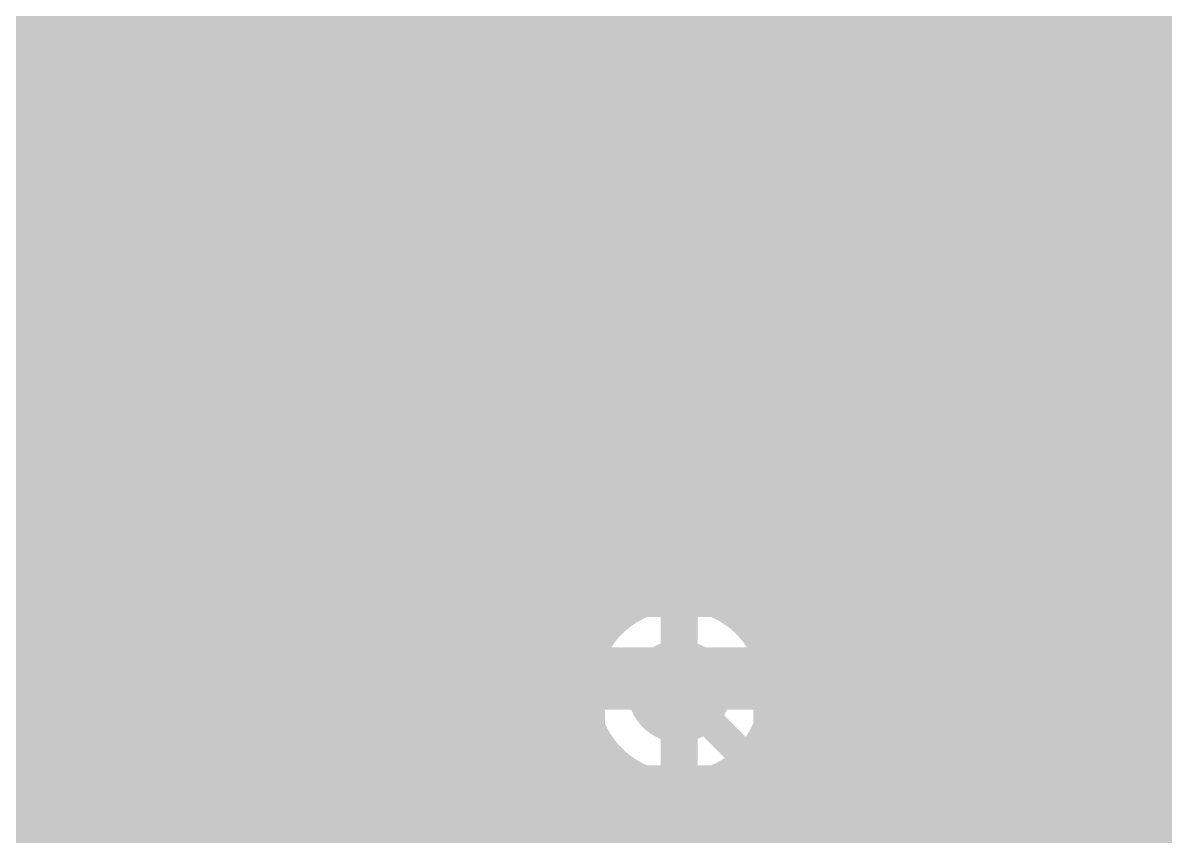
# Model space of a CAD drawing. Extents: x -7 to 100, y -42 to 30.
# Drawn here: x 36.02 to 43.84, y 10.06 to 15.63 of the extents above; entities that cross this region are included whole.
import ezdxf

# ---------------------------------------------------------------- set-up
doc = ezdxf.new("R2010")
doc.units = 0
doc.header["$MEASUREMENT"] = 0
doc.layers.get('0').update_dxf_attribs({"linetype": 'CONTINUOUS'})
for name, color, linetype in [('22-315-0_BOT', 7, 'CONTINUOUS'), ('22-315-0_DRD', 7, 'CONTINUOUS'), ('22-315-0_GND', 6, 'CONTINUOUS'), ('22-315-0_IN1', 4, 'CONTINUOUS'), ('22-315-0_SMB', 3, 'CONTINUOUS'), ('22-315-0_SMT', 5, 'CONTINUOUS'), ('22-315-0_SPB', 10, 'CONTINUOUS'), ('22-315-0_SPT', 14, 'CONTINUOUS'), ('22-315-0_SSB', 9, 'CONTINUOUS'), ('22-315-0_SST', 12, 'CONTINUOUS'), ('22-315-0_TOP', 11, 'CONTINUOUS'), ('THRUHOLE_TAP', 15, 'CONTINUOUS')]:
    doc.layers.add(name, color=color, linetype=linetype)

# ---------------------------------------------------------------- blocks, each defined once
blk = doc.blocks.new('RECTANGLE_8')
blk.add_solid([(0.4826, 0.4064), (0.4826, -0.4064), (-0.4826, 0.4064), (-0.4826, -0.4064)])
blk = doc.blocks.new('ROUND_43')
at = {"const_width": 1.016}
blk.add_lwpolyline([(-0.508, 0, 1), (0.508, 0, 1)], format="xyb", close=True, dxfattribs=at)
blk = doc.blocks.new('ROUND_56')
at = {"const_width": 0.35052}
blk.add_lwpolyline([(-0.17526, 0, 1), (0.17526, 0, 1)], format="xyb", close=True, dxfattribs=at)
blk = doc.blocks.new('RECTANGLE_64')
blk.add_solid([(1.30048, 0.6477), (1.30048, -0.6477), (-1.30048, 0.6477), (-1.30048, -0.6477)])
blk = doc.blocks.new('ROUND_65')
at = {"const_width": 0.35052}
blk.add_lwpolyline([(-0.17526, 0, 1), (0.17526, 0, 1)], format="xyb", close=True, dxfattribs=at)
blk = doc.blocks.new('ROUND_78')
at = {"const_width": 1.397}
blk.add_lwpolyline([(-0.6985, 0, 1), (0.6985, 0, 1)], format="xyb", close=True, dxfattribs=at)
blk = doc.blocks.new('ROUND_81')
at = {"const_width": 0.0635}
blk.add_lwpolyline([(-0.03175, 0, 1), (0.03175, 0, 1)], format="xyb", close=True, dxfattribs=at)
blk = doc.blocks.new('RECTANGLE_2')
blk.add_solid([(0.63627, 0.51308), (0.63627, -0.51308), (-0.63627, 0.51308), (-0.63627, -0.51308)])
blk = doc.blocks.new('ROUND_83')
at = {"const_width": 0.10033}
blk.add_lwpolyline([(-0.050164, 0, 1), (0.050164, 0, 1)], format="xyb", close=True, dxfattribs=at)
blk = doc.blocks.new('ROUND_85')
at = {"const_width": 0.54991}
blk.add_lwpolyline([(-0.274954, 0, 1), (0.274954, 0, 1)], format="xyb", close=True, dxfattribs=at)

msp = doc.modelspace()

# ---------------------------------------------------------------- linework, layer by layer
at = {"layer": '22-315-0_BOT'}
for points, const_width in [([(37.6936, 20.9296), (37.6936, 14.87424)], 0.254), ([(39.37, 12.954), (39.37, 13.335), (41.783, 15.748), (41.783, 17.907), (42.418, 18.542), (44.831, 18.542), (45.339, 18.034), (45.339, 16.764), (46.609, 15.494), (49.657, 15.494), (50.8, 16.637)], 0.635), ([(37.73932, 17.2339), (37.73932, 15.2781)], 0.254), ([(43.18, 17.018), (43.18, 15.367), (41.91, 14.097), (41.91, 14.0462)], 0.2032), ([(44.196, 17.018), (43.815, 16.637), (43.815, 14.0462)], 0.2032), ([(37.465, 16.69796), (37.465, 15.09776)], 0.254), ([(37.2364, 16.29156), (37.2364, 15.45844)], 0.254), ([(39.37, 15.2781), (39.37, 16.256)], 0.254), ([(37.0078, 16.07058), (37.0078, 15.67688)], 0.254), ([(37.73932, 15.6972), (36.9824, 15.6972)], 0.254), ([(37.73932, 15.4686), (37.22624, 15.4686)], 0.254), ([(40.39362, 15.24), (37.38118, 15.24)], 0.254), ([(40.43172, 15.2781), (37.73932, 15.2781)], 0.254), ([(37.9222, 15.2781), (37.9222, 14.64564)], 0.254), ([(38.1508, 15.2781), (38.1508, 14.41704)], 0.254), ([(38.3794, 15.2781), (38.3794, 14.18844)], 0.254), ([(38.608, 15.2781), (38.608, 13.95984)], 0.254), ([(38.8366, 15.2781), (38.8366, 13.9319)], 0.254), ([(39.0652, 15.2781), (39.0652, 13.9319)], 0.254), ([(40.43172, 15.2781), (39.08552, 13.9319)], 0.254), ([(39.2938, 15.2781), (39.2938, 14.13764)], 0.254), ([(39.5224, 15.2781), (39.5224, 14.36624)], 0.254), ([(39.751, 15.2781), (39.751, 14.59484)], 0.254), ([(39.9796, 15.2781), (39.9796, 14.82344)], 0.254), ([(40.2082, 15.2781), (40.2082, 15.05204)], 0.254), ([(37.52342, 15.04442), (38.63594, 13.9319)], 0.254), ([(40.16502, 15.0114), (37.55644, 15.0114)], 0.254), ([(39.37, 12.954), (38.735, 12.954), (37.084, 14.605), (36.195, 14.605), (35.4838, 13.8938), (33.655, 13.8938)], 0.635), ([(39.93642, 14.7828), (37.78504, 14.7828)], 0.254), ([(43.0022, 14.61516), (42.7228, 14.33576)], 0.254), ([(43.0022, 14.61516), (43.0022, 13.3604)], 0.254), ([(39.70782, 14.5542), (38.01364, 14.5542)], 0.254), ([(43.0022, 14.5542), (42.94124, 14.5542)], 0.254), ([(42.9514, 14.56436), (42.9514, 10.5664)], 0.254), ([(39.47922, 14.3256), (38.24224, 14.3256)], 0.254), ([(42.7228, 14.33576), (42.7228, 10.5664)], 0.254), ([(42.7228, 14.33576), (42.7228, 13.3604)], 0.254), ([(43.0022, 14.3256), (42.7228, 14.3256)], 0.254), ([(39.25062, 14.097), (38.47084, 14.097)], 0.254), ([(40.513, 11.049), (41.402, 10.16), (44.45, 10.16), (44.958, 10.668), (44.958, 11.684), (45.339, 12.065), (49.022, 12.065), (49.657, 12.7), (49.657, 13.335), (50.419, 14.097), (53.34, 14.097), (53.975, 13.462), (56.007, 13.462), (56.261, 13.716)], 0.2032), ([(43.0022, 14.097), (42.7228, 14.097)], 0.254), ([(39.08552, 13.9319), (38.63594, 13.9319)], 0.254), ([(43.0022, 13.8684), (42.7228, 13.8684)], 0.254), ([(37.15004, 13.65758), (37.73932, 13.0683)], 0.254), ([(37.16782, 13.6398), (37.13226, 13.6398)], 0.254), ([(37.2364, 13.57122), (37.2364, 9.5758)], 0.254), ([(43.0022, 13.6398), (42.7228, 13.6398)], 0.254), ([(37.0078, 13.53058), (37.0078, 9.5758)], 0.254), ([(36.7792, 13.39088), (36.7792, 9.5758)], 0.254), ([(37.39642, 13.4112), (36.8173, 13.4112)], 0.254), ([(37.465, 13.34262), (37.465, 9.5758)], 0.254), ([(43.0022, 13.4112), (42.7228, 13.4112)], 0.254), ([(43.0022, 13.3604), (43.0022, 13.3096)], 0.254), ([(36.0934, 13.26134), (36.0934, 9.5758)], 0.254), ([(36.322, 13.26388), (36.322, 9.5758)], 0.254), ([(36.5506, 13.30706), (36.5506, 9.5758)], 0.254), ([(42.7228, 13.3096), (42.7228, 11.8872)], 0.254), ([(43.0022, 13.3096), (43.0022, 11.8872)], 0.254), ([(37.62502, 13.1826), (34.4678, 13.1826)], 0.254), ([(43.0022, 13.1826), (42.7228, 13.1826)], 0.254), ([(37.6936, 13.11402), (37.6936, 9.5758)], 0.254), ([(39.37, 12.954), (39.497, 12.827), (39.497, 9.017), (39.497, 1.651)], 0.635), ([(39.37, 12.954), (39.497, 12.827), (39.497, 9.017), (47.879, 9.017), (48.895, 10.033), (54.102, 10.033), (54.864, 10.795), (54.864, 11.303), (55.372, 11.811), (66.929, 11.811), (68.58, 10.16)], 0.635), ([(41.91, 12.6238), (39.7002, 12.6238), (39.497, 12.827), (39.37, 12.954)], 0.635), ([(37.73932, 13.0683), (37.73932, 11.9761)], 0.254), ([(37.73932, 12.954), (25.5778, 12.954)], 0.254), ([(43.0022, 12.954), (42.7228, 12.954)], 0.254), ([(37.73932, 12.7254), (25.5778, 12.7254)], 0.254), ([(43.0022, 12.7254), (42.7228, 12.7254)], 0.254), ([(43.8912, 12.6238), (43.8912, 11.2268), (44.196, 10.922)], 0.381), ([(43.815, 12.6238), (43.8912, 12.6238)], 0.2032), ([(37.73932, 12.4968), (25.5778, 12.4968)], 0.254), ([(43.0022, 12.4968), (42.7228, 12.4968)], 0.254), ([(37.73932, 12.2682), (25.5778, 12.2682)], 0.254), ([(43.0022, 12.2682), (42.7228, 12.2682)], 0.254), ([(37.73932, 12.0396), (25.5778, 12.0396)], 0.254), ([(43.0022, 12.0396), (42.7228, 12.0396)], 0.254), ([(38.8747, 11.9761), (37.73932, 11.9761)], 0.254), ([(37.9222, 11.9761), (37.9222, 9.5758)], 0.254), ([(38.1508, 11.9761), (38.1508, 9.5377)], 0.254), ([(38.3794, 11.9761), (38.3794, 9.28878)], 0.254), ([(38.608, 11.9761), (38.608, 1.0922)], 0.254), ([(38.8366, 11.9761), (38.8366, 1.81102)], 0.254), ([(38.8747, 11.9761), (38.8747, 9.017)], 0.254), ([(40.1193, 11.9761), (40.1193, 11.60272)], 0.254), ([(40.1193, 11.9761), (40.1193, 11.60272)], 0.254), ([(41.00068, 11.9761), (40.1193, 11.9761)], 0.254), ([(40.2082, 11.9761), (40.2082, 11.65606)], 0.254), ([(40.4368, 11.9761), (40.4368, 11.72464)], 0.254), ([(40.6654, 11.9761), (40.6654, 11.71194)], 0.254), ([(40.894, 11.9761), (40.894, 11.61288)], 0.254), ([(41.00068, 12.0015), (41.00068, 11.9761)], 0.254), ([(41.0972, 12.0015), (41.00068, 12.0015)], 0.254), ([(41.0972, 12.0015), (41.0972, 11.8872)], 0.254), ([(42.7228, 11.8872), (41.0972, 11.8872)], 0.254), ([(41.1226, 11.8872), (41.1226, 11.34872)], 0.254), ([(41.3512, 11.8872), (41.3512, 10.78484)], 0.254), ([(41.5798, 11.8872), (41.5798, 10.5664)], 0.254), ([(41.8084, 11.8872), (41.8084, 10.5664)], 0.254), ([(42.037, 11.8872), (42.037, 10.5664)], 0.254), ([(42.2656, 11.8872), (42.2656, 10.5664)], 0.254), ([(42.4942, 11.8872), (42.4942, 10.5664)], 0.254), ([(43.3959, 11.8872), (43.0022, 11.8872)], 0.254), ([(43.18, 11.8872), (43.18, 10.5664)], 0.254), ([(43.3959, 11.8872), (43.3959, 11.2268)], 0.254), ([(43.4086, 11.8872), (43.4086, 11.33856)], 0.254), ([(38.8747, 11.811), (35.7378, 11.811)], 0.254), ([(43.3959, 11.811), (40.1193, 11.811)], 0.254), ([(38.8747, 11.5824), (35.7378, 11.5824)], 0.254), ([(43.3959, 11.5824), (40.93464, 11.5824)], 0.254), ([(38.8747, 11.3538), (35.7378, 11.3538)], 0.254), ([(43.3959, 11.3538), (41.12006, 11.3538)], 0.254), ([(38.8747, 11.1252), (35.7378, 11.1252)], 0.254), ([(43.40606, 11.1252), (41.18864, 11.1252)], 0.254), ([(43.4086, 11.11504), (43.4086, 10.5664)], 0.254), ([(41.1861, 10.94994), (41.56964, 10.5664)], 0.254), ([(38.8747, 10.8966), (35.7378, 10.8966)], 0.254), ([(43.51528, 10.8966), (41.23944, 10.8966)], 0.254), ([(38.8747, 10.668), (35.7378, 10.668)], 0.254), ([(43.56608, 10.668), (41.46804, 10.668)], 0.254), ([(43.61688, 10.5664), (41.56964, 10.5664)], 0.254), ([(38.8747, 10.4394), (35.7378, 10.4394)], 0.254), ([(38.8747, 10.2108), (35.7378, 10.2108)], 0.254), ([(38.8747, 9.9822), (35.7378, 9.9822)], 0.254)]:
    msp.add_lwpolyline(points, dxfattribs=dict(at, const_width=const_width))
at = {"layer": '22-315-0_BOT', "const_width": 0.254}
for points in [[(37.4396, 15.11554, 0.2139449), (36.64166, 15.87392)], [(37.52342, 15.04442, 0.0442826), (37.43917, 15.11493)], [(37.52342, 15.04442, 0.0442826), (37.43917, 15.11493)], [(36.195, 13.2588, 0.1999533), (37.15071, 13.65691)], [(35.75304, 13.33246, 0.0837631), (36.195, 13.2579)], [(40.513, 11.72972, 0.1557612), (40.11854, 11.60378)], [(41.19372, 11.049, 0.4142136), (40.513, 11.72972)], [(43.3959, 11.2268, 0.1801777), (43.51657, 10.9028)], [(41.1861, 10.94994, 0.0365465), (41.19335, 11.049)], [(43.51528, 10.90168, 0.1309495), (43.61565, 10.56564)]]:
    msp.add_lwpolyline(points, format="xyb", dxfattribs=at)
at = {"layer": '22-315-0_DRD', "const_width": 0.254}
for points in [[(36.195, 15.24), (35.56, 14.605)], [(36.83, 14.605), (36.195, 15.24)], [(35.56, 14.605), (36.195, 13.97)], [(36.195, 13.97), (36.83, 14.605)], [(42.291, 12.065), (42.291, 10.795)], [(43.561, 12.065), (42.291, 12.065)], [(42.926, 12.065), (42.926, 10.795)], [(43.561, 10.795), (43.561, 12.065)], [(39.878, 11.684), (39.878, 10.414)], [(41.148, 11.684), (39.878, 11.684)], [(40.513, 11.684), (40.513, 10.414)], [(41.148, 10.414), (41.148, 11.684)], [(43.561, 11.557), (43.561, 10.287)], [(44.831, 11.557), (43.561, 11.557)], [(43.561, 11.43), (42.291, 11.43)], [(41.148, 11.049), (39.878, 11.049)], [(44.831, 10.922), (43.561, 10.922)], [(42.291, 10.795), (43.561, 10.795)], [(39.878, 10.414), (41.148, 10.414)], [(43.561, 10.287), (44.831, 10.287)]]:
    msp.add_lwpolyline(points, dxfattribs=at)
at = {"layer": '22-315-0_IN1', "const_width": 0.254}
for points in [[(38.6842, 25.09266), (38.6842, 0.508)], [(41.1988, 25.10282), (41.1988, 0.508)], [(37.5412, 25.0317), (37.5412, 0.508)], [(37.7698, 24.9428), (37.7698, 0.508)], [(38.227, 24.9174), (38.227, 0.508)], [(38.4556, 24.97582), (38.4556, 0.508)], [(37.9984, 24.90724), (37.9984, 0.508)], [(41.4274, 22.25294), (41.4274, 0.508)], [(42.3418, 22.20722), (42.3418, 11.77798)], [(41.656, 22.10308), (41.656, 0.508)], [(41.8846, 22.05228), (41.8846, 0.508)], [(42.1132, 22.08276), (42.1132, 0.508)], [(40.0558, 20.19808), (40.0558, 11.55192)], [(40.9702, 20.19808), (40.9702, 11.55192)], [(40.2844, 20.06092), (40.2844, 11.68908)], [(40.513, 20.02028), (40.513, 11.72972)], [(40.7416, 20.06092), (40.7416, 11.68908)], [(38.9128, 17.27708), (38.9128, 1.99898)], [(39.8272, 17.27708), (39.8272, 2.24536)], [(39.1414, 17.13992), (39.1414, 2.23012)], [(39.37, 17.09928), (39.37, 2.31902)], [(39.5986, 17.13992), (39.5986, 2.32156)], [(42.5704, 16.71574), (42.5704, 12.00912)], [(43.7134, 16.53794), (43.7134, 2.57556)], [(37.3126, 16.39316), (37.3126, 15.3543)], [(42.799, 16.45412), (42.799, 12.09802)], [(43.4848, 16.41094), (43.4848, 11.81608)], [(43.942, 16.38808), (43.942, 2.57302)], [(43.0276, 16.35506), (43.0276, 12.10056)], [(43.2562, 16.34236), (43.2562, 12.02436)], [(37.084, 16.13408), (37.084, 15.61592)], [(52.31892, 15.5956), (37.10686, 15.5956)], [(52.27828, 15.367), (37.30498, 15.367)], [(45.93336, 15.1384), (37.42944, 15.1384)], [(45.74794, 14.9098), (37.50564, 14.9098)], [(45.67936, 14.6812), (37.53866, 14.6812)], [(45.69206, 14.4526), (37.53104, 14.4526)], [(45.79112, 14.224), (37.48532, 14.224)], [(46.05274, 13.9954), (37.39388, 13.9954)], [(37.3126, 13.85316), (37.3126, 0.508)], [(55.58282, 13.7668), (37.2491, 13.7668)], [(37.084, 13.59408), (37.084, 0.508)], [(55.60314, 13.5382), (37.01542, 13.5382)], [(36.8554, 13.43152), (36.8554, 0.508)], [(35.941, 13.28166), (35.941, 0.508)], [(36.1696, 13.2588), (36.1696, 0.508)], [(36.3982, 13.27404), (36.3982, 0.508)], [(55.7149, 13.3096), (36.56076, 13.3096)], [(36.6268, 13.32992), (36.6268, 0.508)], [(56.01716, 13.081), (29.1338, 13.081)], [(57.35828, 12.8524), (33.81502, 12.8524)], [(57.38876, 12.6238), (34.18078, 12.6238)], [(57.51322, 12.3952), (34.3027, 12.3952)], [(57.87644, 12.1666), (34.33318, 12.1666)], [(42.47388, 11.938), (34.28492, 11.938)], [(49.28616, 11.938), (43.37812, 11.938)], [(40.35044, 11.7094), (34.13252, 11.7094)], [(42.30624, 11.7094), (40.67302, 11.7094)], [(48.9839, 11.7094), (43.54576, 11.7094)], [(39.98722, 11.4808), (29.1338, 11.4808)], [(42.24782, 11.4808), (41.03878, 11.4808)], [(48.87214, 11.4808), (43.60418, 11.4808)], [(39.86276, 11.2522), (29.1338, 11.2522)], [(42.26814, 11.2522), (41.1607, 11.2522)], [(48.85182, 11.2522), (43.58132, 11.2522)], [(42.3418, 11.08202), (42.3418, 0.508)], [(39.83228, 11.0236), (29.1338, 11.0236)], [(42.3799, 11.0236), (41.19118, 11.0236)], [(48.91024, 11.0236), (43.46956, 11.0236)], [(43.4848, 11.04138), (43.4848, 2.49936)], [(42.5704, 10.85088), (42.5704, 0.508)], [(43.2562, 10.83564), (43.2562, 2.29108)], [(39.88308, 10.795), (29.1338, 10.795)], [(42.68216, 10.795), (41.14292, 10.795)], [(42.799, 10.76198), (42.799, 0.508)], [(43.0276, 10.7569), (43.0276, 0.508)], [(45.77588, 10.795), (43.1673, 10.795)], [(40.03294, 10.5664), (29.1338, 10.5664)], [(40.0558, 10.54608), (40.0558, 2.03708)], [(40.9702, 10.54608), (40.9702, 0.508)], [(45.60824, 10.5664), (40.99052, 10.5664)], [(40.2844, 10.40892), (40.2844, 0.508)], [(40.513, 10.36828), (40.513, 0.508)], [(40.7416, 10.40892), (40.7416, 0.508)], [(45.54982, 10.3378), (29.1338, 10.3378)], [(45.57014, 10.1092), (29.1338, 10.1092)]]:
    msp.add_lwpolyline(points, dxfattribs=at)
for points in [[(37.5412, 14.605, 0.3182174), (36.64204, 15.875)], [(34.8488, 14.605, 0.4142136), (36.195, 13.2588)], [(36.195, 13.2588, 0.4142136), (37.5412, 14.605)], [(42.926, 12.11072, 0.4142136), (42.24528, 11.43)], [(43.60672, 11.43, 0.4142136), (42.926, 12.11072)], [(40.513, 11.72972, 0.4142136), (39.83228, 11.049)], [(41.19372, 11.049, 0.4142136), (40.513, 11.72972)], [(42.24528, 11.43, 0.4142136), (42.926, 10.74928)], [(42.926, 10.74928, 0.4142136), (43.60672, 11.43)], [(39.83228, 11.049, 0.4142136), (40.513, 10.36828)], [(40.513, 10.36828, 0.4142136), (41.19372, 11.049)]]:
    msp.add_lwpolyline(points, format="xyb", dxfattribs=at)
at = {"layer": '22-315-0_SSB', "const_width": 0.1524}
for points in [[(38.227, 17.145), (40.894, 17.145), (40.894, 12.065), (37.846, 12.065), (37.846, 17.145), (38.227, 17.145)], [(41.84142, 15.32636), (41.33342, 15.50416)], [(41.84142, 15.03172), (41.84142, 15.38732), (42.00906, 15.50416), (42.17924, 15.50416), (42.34942, 15.38732), (42.34942, 15.03172), (41.33342, 15.03172)], [(43.7134, 15.3543), (43.2054, 15.5321)], [(43.7134, 15.05966), (43.7134, 15.41526), (43.88358, 15.5321), (44.05376, 15.5321), (44.2214, 15.41526), (44.2214, 15.05966), (43.2054, 15.05966)], [(42.7355, 14.7955), (42.7355, 11.8745), (41.0972, 11.8745), (41.0972, 14.7955), (42.7355, 14.7955)], [(42.9895, 11.8745), (42.9895, 14.7955), (44.6278, 14.7955), (44.6278, 11.8745), (42.9895, 11.8745)], [(36.29406, 10.86612), (36.12642, 10.92454), (36.12642, 11.28014), (36.29406, 11.33856), (36.63442, 11.33856), (36.80206, 11.22172), (36.80206, 10.86612), (37.14242, 10.86612), (37.14242, 11.33856)], [(36.12642, 10.50036), (36.12642, 10.02792), (36.80206, 10.50036), (36.97224, 10.50036), (37.14242, 10.44194), (37.14242, 10.08634), (36.97224, 10.02792)]]:
    msp.add_lwpolyline(points, dxfattribs=at)
at = {"layer": '22-315-0_SST'}
for points, const_width in [([(34.19602, 23.04034), (33.99536, 23.04542), (33.99536, 11.24966), (41.88968, 11.24966), (41.88968, 23.04034), (34.19602, 23.04034)], 0.20066), ([(43.815, 12.827), (42.545, 12.827), (42.291, 13.081), (42.291, 16.383), (44.069, 16.383), (44.069, 13.081), (43.815, 12.827)], 0.1524), ([(44.069, 14.351), (42.291, 14.351)], 0.1524), ([(43.66514, 12.51458), (43.66514, 12.27582)], 0.1524), ([(43.66514, 12.3952), (42.64914, 12.3952), (42.81678, 12.27582)], 0.1524), ([(43.66514, 11.79322), (43.66514, 11.3792), (42.64914, 11.3792)], 0.1524), ([(43.66514, 10.541), (43.66514, 10.8966), (43.32478, 11.01598), (42.98696, 11.01598), (42.64914, 10.8966), (42.64914, 10.541)], 0.1524), ([(43.66514, 10.59942), (42.64914, 10.59942)], 0.1524)]:
    msp.add_lwpolyline(points, dxfattribs=dict(at, const_width=const_width))
at = {"layer": '22-315-0_TOP'}
for points, const_width in [([(39.26332, 28.321), (39.26332, 10.33018)], 0.254), ([(39.49192, 25.53208), (39.49192, 10.33018)], 0.254), ([(39.03472, 25.36952), (39.03472, 10.33018)], 0.254), ([(39.72052, 25.20442), (39.72052, 10.33018)], 0.254), ([(38.80612, 25.1206), (38.80612, 10.33018)], 0.254), ([(38.57752, 24.97328), (38.57752, 10.33018)], 0.254), ([(38.12032, 24.85644), (38.12032, 9.75614)], 0.254), ([(38.34892, 24.88946), (38.34892, 9.61136)], 0.254), ([(37.89172, 24.7904), (37.89172, 9.779)], 0.254), ([(37.66312, 24.5618), (37.66312, 9.779)], 0.254), ([(46.4312, 22.7838), (46.4312, 22.0472), (45.466, 21.082), (43.688, 21.082), (41.656, 19.05), (41.656, 10.541), (40.005, 8.89), (40.005, 8.79856)], 0.635), ([(40.513, 20.701), (40.513, 11.049)], 0.2032), ([(39.94912, 20.23618), (39.94912, 11.51382)], 0.254), ([(40.0304, 20.15236), (40.0304, 11.59764)], 0.254), ([(43.18, 15.621), (43.18, 17.018)], 0.2032), ([(37.43452, 16.49984), (37.43452, 15.25016)], 0.254), ([(37.20592, 16.1798), (37.20592, 15.56766)], 0.254), ([(40.0304, 15.6972), (37.06622, 15.6972)], 0.254), ([(40.0304, 15.4686), (37.29228, 15.4686)], 0.254), ([(40.0304, 15.24), (37.4396, 15.24)], 0.254), ([(40.0304, 15.0114), (37.53104, 15.0114)], 0.254), ([(36.195, 14.605), (36.195, 11.43), (34.798, 10.033), (31.115, 10.033), (29.88056, 8.79856), (29.845, 8.79856)], 0.762), ([(40.0304, 14.7828), (37.5793, 14.7828)], 0.254), ([(44.06646, 14.72692), (42.3545, 14.72692)], 0.254), ([(42.3545, 14.72692), (42.3545, 14.48308)], 0.254), ([(42.46372, 14.72692), (42.46372, 14.48308)], 0.254), ([(42.69232, 14.72692), (42.69232, 14.48308)], 0.254), ([(42.92092, 14.72692), (42.92092, 14.48308)], 0.254), ([(43.14952, 14.72692), (43.14952, 14.48308)], 0.254), ([(43.37812, 14.72692), (43.37812, 14.48308)], 0.254), ([(43.60672, 14.72692), (43.60672, 14.48308)], 0.254), ([(43.83532, 14.72692), (43.83532, 14.48308)], 0.254), ([(40.0304, 14.5542), (37.58946, 14.5542)], 0.254), ([(45.62602, 14.5542), (42.3545, 14.5542)], 0.254), ([(44.06646, 14.48308), (42.3545, 14.48308)], 0.254), ([(43.18, 14.48308), (43.18, 13.589)], 0.254), ([(40.0304, 14.3256), (37.56406, 14.3256)], 0.254), ([(40.0304, 14.097), (37.49548, 14.097)], 0.254), ([(37.43452, 13.95984), (37.43452, 9.779)], 0.254), ([(40.0304, 13.8684), (37.38118, 13.8684)], 0.254), ([(40.0304, 13.6398), (37.20338, 13.6398)], 0.254), ([(37.20592, 13.6398), (37.20592, 9.779)], 0.254), ([(43.18, 12.69492), (43.18, 13.589)], 0.254), ([(42.926, 11.43), (42.926, 13.335), (43.18, 13.589)], 0.2032), ([(45.085, 13.589), (43.18, 13.589)], 0.2032), ([(36.957, 13.43406), (36.957, 11.43)], 0.254), ([(36.97732, 13.44676), (36.97732, 9.779)], 0.254), ([(40.0304, 13.4112), (36.957, 13.4112)], 0.254), ([(40.0304, 13.1826), (36.957, 13.1826)], 0.254), ([(40.0304, 12.954), (36.957, 12.954)], 0.254), ([(40.0304, 12.7254), (36.957, 12.7254)], 0.254), ([(44.06646, 12.69492), (42.3545, 12.69492)], 0.254), ([(42.3545, 12.69492), (42.3545, 10.541)], 0.254), ([(42.46372, 12.69492), (42.46372, 10.33018)], 0.254), ([(42.69232, 12.69492), (42.69232, 10.33018)], 0.254), ([(42.92092, 12.69492), (42.92092, 10.33018)], 0.254), ([(43.14952, 12.69492), (43.14952, 10.75182)], 0.254), ([(43.37812, 12.69492), (43.37812, 11.09218)], 0.254), ([(43.60672, 12.69492), (43.60672, 11.3538)], 0.254), ([(43.83532, 12.69492), (43.83532, 11.557)], 0.254), ([(40.0304, 12.4968), (36.957, 12.4968)], 0.254), ([(54.102, 12.4968), (42.3545, 12.4968)], 0.254), ([(40.0304, 12.2682), (36.957, 12.2682)], 0.254), ([(54.1274, 12.2682), (42.3545, 12.2682)], 0.254), ([(40.0304, 12.0396), (36.957, 12.0396)], 0.254), ([(54.1274, 12.0396), (42.3545, 12.0396)], 0.254), ([(40.0304, 11.811), (36.957, 11.811)], 0.254), ([(49.00422, 11.811), (42.3545, 11.811)], 0.254), ([(40.01262, 11.5824), (36.957, 11.5824)], 0.254), ([(43.88358, 11.5824), (42.3545, 11.5824)], 0.254), ([(39.84752, 11.3538), (36.95192, 11.3538)], 0.254), ([(43.60672, 11.3538), (42.3545, 11.3538)], 0.254), ([(43.55084, 11.2649), (43.32732, 11.04138)], 0.254), ([(39.78656, 11.1252), (36.8935, 11.1252)], 0.254), ([(43.41114, 11.1252), (42.3545, 11.1252)], 0.254), ([(44.196, 10.922), (43.815, 10.541), (43.815, 8.79856)], 0.635), ([(36.73348, 10.89152), (35.62096, 9.779)], 0.254), ([(39.79672, 10.8966), (36.73856, 10.8966)], 0.254), ([(36.74872, 10.90676), (36.74872, 9.779)], 0.254), ([(43.21302, 10.8966), (42.3545, 10.8966)], 0.254), ([(36.52012, 10.67816), (36.52012, 9.779)], 0.254), ([(39.88816, 10.668), (36.50996, 10.668)], 0.254), ([(43.12666, 10.668), (42.3545, 10.668)], 0.254), ([(39.94912, 10.58418), (39.94912, 10.33018)], 0.254), ([(43.1165, 10.541), (43.1165, 10.33018)], 0.254), ([(40.10914, 10.4394), (36.28136, 10.4394)], 0.254), ([(36.29152, 10.44956), (36.29152, 9.779)], 0.254), ([(43.1165, 10.4394), (42.34688, 10.4394)], 0.254), ([(40.17772, 10.39876), (40.17772, 10.33018)], 0.254), ([(40.38092, 10.33018), (38.49878, 10.33018)], 0.254), ([(38.49878, 10.33018), (38.49878, 9.2075)], 0.254), ([(42.30878, 10.29462), (42.30878, 9.49706)], 0.254), ([(43.1165, 10.33018), (42.32148, 10.33018)], 0.254), ([(38.49878, 10.2108), (36.05276, 10.2108)], 0.254), ([(36.06292, 10.22096), (36.06292, 9.779)], 0.254), ([(42.30878, 10.2108), (42.27068, 10.2108)], 0.254), ([(42.23512, 10.14984), (42.23512, 9.49706)], 0.254), ([(38.49878, 9.9822), (35.82416, 9.9822)], 0.254), ([(42.14368, 10.04062), (41.60012, 9.49706)], 0.254), ([(42.30878, 9.9822), (42.08526, 9.9822)], 0.254)]:
    msp.add_lwpolyline(points, dxfattribs=dict(at, const_width=const_width))
at = {"layer": '22-315-0_TOP', "const_width": 0.254}
for points in [[(37.592, 14.605, 0.2933315), (36.77666, 15.875)], [(36.957, 13.43406, 0.2537148), (37.59205, 14.605)], [(44.196, 11.65352, 0.2773703), (43.55084, 11.2649)], [(40.0304, 11.59764, 0.2155874), (39.78231, 11.049)], [(36.73348, 10.89152, 0.1989124), (36.95652, 11.43)], [(39.78148, 11.049, 0.3619389), (40.38092, 10.33018)], [(43.3197, 11.03376, 0.1982443), (43.11633, 10.541)], [(43.3197, 11.03376, 0.1982443), (43.11633, 10.541)], [(42.32148, 10.33018, 0.0768487), (42.35407, 10.541)], [(42.14876, 10.0457, 0.107174), (42.30966, 10.29429)], [(42.14876, 10.0457, 0.107174), (42.30966, 10.29429)]]:
    msp.add_lwpolyline(points, format="xyb", dxfattribs=at)

# ---------------------------------------------------------------- block references
at = {"layer": '22-315-0_BOT'}
for name, p in [('RECTANGLE_64', (39.37, 16.256)), ('ROUND_43', (36.195, 14.605)), ('RECTANGLE_8', (41.91, 14.0462)), ('RECTANGLE_8', (43.815, 14.0462)), ('RECTANGLE_64', (39.37, 12.954)), ('RECTANGLE_8', (41.91, 12.6238)), ('RECTANGLE_8', (43.815, 12.6238)), ('ROUND_56', (42.926, 11.43)), ('ROUND_56', (40.513, 11.049))]:
    msp.add_blockref(name, p, dxfattribs=at)
at = {"layer": '22-315-0_GND'}
for name, p in [('ROUND_78', (36.195, 14.605)), ('ROUND_81', (42.926, 11.43)), ('ROUND_65', (40.513, 11.049))]:
    msp.add_blockref(name, p, dxfattribs=at)
at = {"layer": '22-315-0_IN1'}
for name, p in [('ROUND_43', (36.195, 14.605)), ('ROUND_65', (42.926, 11.43)), ('ROUND_65', (40.513, 11.049))]:
    msp.add_blockref(name, p, dxfattribs=at)
at = {"layer": '22-315-0_SMB'}
for name, p in [('RECTANGLE_64', (39.37, 16.256)), ('ROUND_43', (36.195, 14.605)), ('RECTANGLE_8', (41.91, 14.0462)), ('RECTANGLE_8', (43.815, 14.0462)), ('RECTANGLE_64', (39.37, 12.954)), ('RECTANGLE_8', (41.91, 12.6238)), ('RECTANGLE_8', (43.815, 12.6238))]:
    msp.add_blockref(name, p, dxfattribs=at)
at = {"layer": '22-315-0_SMT'}
for name, p in [('RECTANGLE_2', (43.18, 15.621)), ('ROUND_43', (36.195, 14.605)), ('RECTANGLE_2', (43.18, 13.589))]:
    msp.add_blockref(name, p, dxfattribs=at)
at = {"layer": '22-315-0_SPB'}
for name, p in [('RECTANGLE_64', (39.37, 16.256)), ('RECTANGLE_8', (41.91, 14.0462)), ('RECTANGLE_8', (43.815, 14.0462)), ('RECTANGLE_64', (39.37, 12.954)), ('RECTANGLE_8', (41.91, 12.6238)), ('RECTANGLE_8', (43.815, 12.6238))]:
    msp.add_blockref(name, p, dxfattribs=at)
at = {"layer": '22-315-0_SPT'}
for p in [(43.18, 15.621), (43.18, 13.589)]:
    msp.add_blockref('RECTANGLE_2', p, dxfattribs=at)
at = {"layer": '22-315-0_TOP'}
for name, p in [('RECTANGLE_2', (43.18, 15.621)), ('ROUND_43', (36.195, 14.605)), ('RECTANGLE_2', (43.18, 13.589)), ('ROUND_56', (42.926, 11.43)), ('ROUND_56', (40.513, 11.049))]:
    msp.add_blockref(name, p, dxfattribs=at)
at = {"layer": 'THRUHOLE_TAP'}
for name, p in [('ROUND_85', (36.195, 14.605)), ('ROUND_83', (42.926, 11.43)), ('ROUND_83', (40.513, 11.049))]:
    msp.add_blockref(name, p, dxfattribs=at)

doc.saveas('drawing.dxf')
